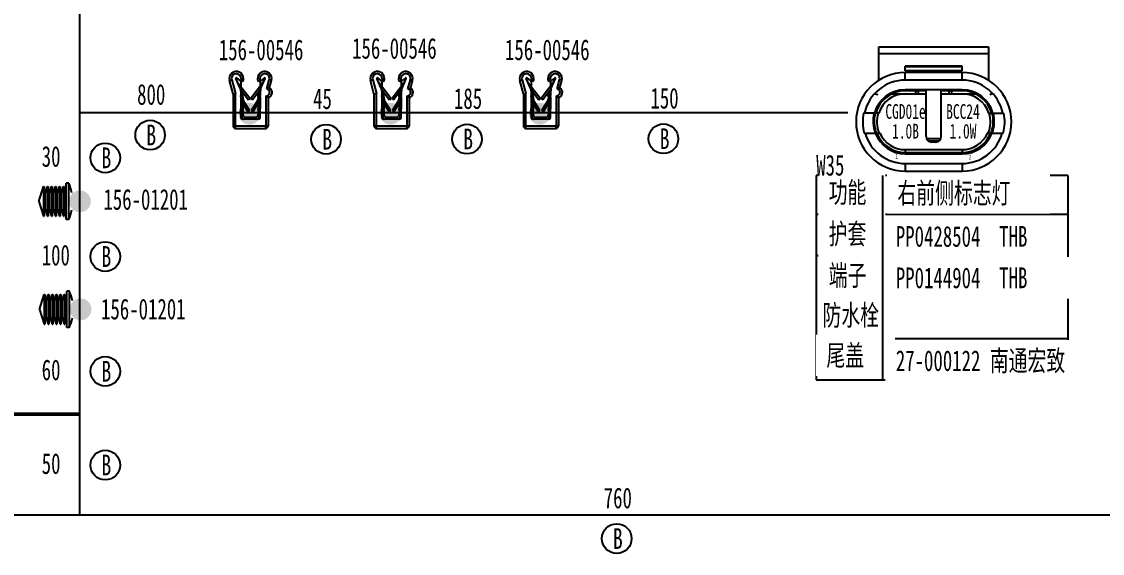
# Model space of a CAD drawing. Header units: millimetres. Extents: x 3853 to 7217, y 3585 to 4426.
# Drawn here: x 5578.2 to 5760.7, y 4098.5 to 4188.3 of the extents above; entities that cross this region are included whole.
import ezdxf

# ---------------------------------------------------------------- set-up
doc = ezdxf.new("R2010")
doc.units = ezdxf.units.MM
doc.layers.get('0').update_dxf_attribs({"lineweight": 25})
doc.layers.add('1轮廓实线层', color=7, linetype='Continuous', lineweight=50)
doc.layers.add('_0', color=7, linetype='Continuous', lineweight=25)
doc.styles.add('标准', font='', dxfattribs={"width": 0.667})
doc.styles.get('标准').set_extended_font_data('SimSun')

msp = doc.modelspace()

# ---------------------------------------------------------------- hatches: boundary and pattern name
h = msp.add_hatch(color=256)
h.dxf.hatch_style = 1
edge = h.paths.add_edge_path()
edge.add_arc((5616.64, 4172.73), 1.84, 360, 720)
h = msp.add_hatch(color=0)
h.dxf.hatch_style = 1
edge = h.paths.add_edge_path()
edge.add_arc((5640.47, 4172.73), 1.84, 360, 720)
h = msp.add_hatch(color=0)
h.dxf.hatch_style = 1
edge = h.paths.add_edge_path()
edge.add_arc((5665.7, 4172.73), 1.84, 360, 720)
at = {"layer": '_0', "linetype": 'ByBlock', "lineweight": -3}
h = msp.add_hatch(color=256, dxfattribs=at)
h.dxf.hatch_style = 1
edge = h.paths.add_edge_path()
edge.add_arc((5588.01, 4157.93), 1.84, 90, 450)
h = msp.add_hatch(color=256, dxfattribs=at)
h.dxf.hatch_style = 1
edge = h.paths.add_edge_path()
edge.add_arc((5588.12, 4139.69), 1.84, 90, 450)

# ---------------------------------------------------------------- linework, layer by layer
for p, q in [((5613.27, 4178.35), (5613.65, 4178.45)), ((5613.87, 4176.11), (5613.27, 4178.35)), ((5613.65, 4178.45), (5614.27, 4176.17)), ((5615.11, 4176.91), (5614.37, 4178.67)), ((5614.49, 4178.76), (5615.03, 4178.32)), ((5614.59, 4178.13), (5614.6, 4178.14)), ((5614.6, 4178.14), (5616.75, 4175.28)), ((5615.19, 4178.22), (5615.19, 4177.36)), ((5615.31, 4178.22), (5615.19, 4178.22)), ((5615.23, 4178.66), (5615.23, 4178.23)), ((5615.23, 4178.66), (5615.63, 4178.66)), ((5615.39, 4178.22), (5615.31, 4178.22)), ((5615.63, 4178.46), (5615.63, 4178.66)), ((5619.05, 4178.14), (5616.91, 4175.28)), ((5618.43, 4178.66), (5618.03, 4178.66)), ((5618.03, 4178.66), (5618.03, 4178.46)), ((5618.27, 4178.22), (5618.35, 4178.22)), ((5618.35, 4178.22), (5618.47, 4178.22)), ((5618.43, 4178.66), (5618.43, 4178.23)), ((5618.47, 4178.22), (5618.47, 4177.36)), ((5618.54, 4176.91), (5619.29, 4178.67)), ((5619.16, 4178.76), (5618.63, 4178.32)), ((5619.06, 4178.13), (5619.05, 4178.14)), ((5619.6, 4176.96), (5620, 4178.45)), ((5620.39, 4178.35), (5620, 4178.45)), ((5620.06, 4177.13), (5620.39, 4178.35)), ((5637.1, 4178.35), (5637.48, 4178.45)), ((5637.69, 4176.11), (5637.1, 4178.35)), ((5637.48, 4178.45), (5638.09, 4176.17)), ((5638.94, 4176.91), (5638.19, 4178.67)), ((5638.32, 4178.76), (5638.85, 4178.32)), ((5638.42, 4178.13), (5638.43, 4178.14)), ((5639.01, 4178.22), (5639.01, 4177.36)), ((5639.13, 4178.22), (5639.01, 4178.22)), ((5639.05, 4178.66), (5639.05, 4178.23)), ((5639.21, 4178.22), (5639.13, 4178.22)), ((5613.87, 4176.11), (5614.27, 4176.17)), ((5613.87, 4176.11), (5613.87, 4170.66)), ((5614.27, 4170.66), (5614.27, 4176.17)), ((5615.09, 4176.95), (5616.49, 4175.09)), ((5615.17, 4176.82), (5615.19, 4176.82)), ((5615.19, 4176.78), (5615.19, 4176.55)), ((5615.19, 4176.55), (5615.19, 4172.1)), ((5615.21, 4176.64), (5615.21, 4175.8)), ((5615.53, 4175.8), (5615.53, 4176.37)), ((5618.56, 4176.95), (5617.16, 4175.09)), ((5618.13, 4175.8), (5618.13, 4176.37)), ((5618.45, 4176.64), (5618.45, 4175.8)), ((5618.46, 4176.82), (5618.48, 4176.82)), ((5618.47, 4176.78), (5618.47, 4176.55)), ((5618.47, 4172.1), (5618.47, 4176.55)), ((5619.6, 4176.96), (5620.06, 4177.13)), ((5619.6, 4176.96), (5619.83, 4176.8)), ((5619.83, 4176.8), (5620.06, 4177.13)), ((5637.69, 4176.11), (5638.09, 4176.17)), ((5637.69, 4176.11), (5637.69, 4170.66)), ((5638.09, 4170.66), (5638.09, 4176.17)), ((5639, 4176.82), (5639.02, 4176.82)), ((5639.01, 4176.78), (5639.01, 4176.55)), ((5639.01, 4176.55), (5639.01, 4172.1)), ((5639.03, 4176.64), (5639.03, 4175.8)), ((5615.21, 4175.6), (5615.21, 4175.8)), ((5615.21, 4175.8), (5615.53, 4175.8)), ((5615.21, 4175.6), (5615.21, 4173.58)), ((5615.21, 4175.6), (5615.53, 4175.6)), ((5615.53, 4175.6), (5615.53, 4175.8)), ((5615.53, 4175.6), (5615.53, 4173.58)), ((5616.4, 4173.13), (5615.53, 4174.52)), ((5616.67, 4173.3), (5615.66, 4174.91)), ((5616.75, 4175.28), (5616.49, 4175.09)), ((5616.91, 4175.28), (5617.16, 4175.09)), ((5616.98, 4173.3), (5617.99, 4174.91)), ((5617.25, 4173.13), (5618.13, 4174.52)), ((5618.13, 4175.8), (5618.45, 4175.8)), ((5618.13, 4175.6), (5618.13, 4175.8)), ((5618.13, 4175.6), (5618.13, 4173.58)), ((5618.13, 4175.6), (5618.45, 4175.6)), ((5618.45, 4175.6), (5618.45, 4175.8)), ((5618.45, 4175.6), (5618.45, 4173.58)), ((5619.39, 4175.72), (5619.67, 4175.8)), ((5619.39, 4175.72), (5619.39, 4170.66)), ((5619.39, 4175.72), (5619.79, 4175.42)), ((5619.67, 4175.8), (5619.79, 4175.42)), ((5619.79, 4175.42), (5619.79, 4170.66)), ((5639.03, 4175.6), (5639.03, 4175.8)), ((5639.03, 4175.6), (5639.03, 4173.58)), ((5615.21, 4173.38), (5615.21, 4173.58)), ((5615.21, 4173.58), (5615.53, 4173.58)), ((5615.53, 4173.38), (5615.21, 4173.38)), ((5615.21, 4172.58), (5615.21, 4173.38)), ((5615.53, 4173.38), (5615.53, 4173.58)), ((5615.53, 4173.38), (5615.53, 4172.58)), ((5616.67, 4173.3), (5616.4, 4173.13)), ((5616.98, 4173.3), (5617.25, 4173.13)), ((5618.13, 4173.38), (5618.13, 4173.58)), ((5618.13, 4173.58), (5618.45, 4173.58)), ((5618.45, 4173.38), (5618.13, 4173.38)), ((5618.13, 4173.38), (5618.13, 4172.58)), ((5618.45, 4173.38), (5618.45, 4173.58)), ((5618.45, 4172.58), (5618.45, 4173.38)), ((5639.03, 4173.38), (5639.03, 4173.58)), ((5639.03, 4172.58), (5639.03, 4173.38)), ((5614.27, 4170.66), (5613.87, 4170.66)), ((5614.27, 4170.26), (5614.27, 4170.66)), ((5614.27, 4170.66), (5619.39, 4170.66)), ((5618.19, 4171.82), (5615.47, 4171.82)), ((5617.65, 4172.1), (5616.01, 4172.1)), ((5619.39, 4170.26), (5619.39, 4170.66)), ((5619.39, 4170.66), (5619.79, 4170.66)), ((5638.09, 4170.66), (5637.69, 4170.66)), ((5638.09, 4170.26), (5638.09, 4170.66)), ((5614.27, 4170.26), (5619.39, 4170.26))]:
    msp.add_line(p, q)
at = {"color": 0}
for p, q in [((5638.43, 4178.14), (5640.57, 4175.28)), ((5639.05, 4178.66), (5639.45, 4178.66)), ((5639.45, 4178.46), (5639.45, 4178.66)), ((5642.88, 4178.14), (5640.74, 4175.28)), ((5642.25, 4178.66), (5641.85, 4178.66)), ((5641.85, 4178.66), (5641.85, 4178.46)), ((5642.09, 4178.22), (5642.18, 4178.22)), ((5642.18, 4178.22), (5642.29, 4178.22)), ((5642.25, 4178.66), (5642.25, 4178.23)), ((5642.29, 4178.22), (5642.29, 4177.36)), ((5642.37, 4176.91), (5643.12, 4178.67)), ((5642.99, 4178.76), (5642.46, 4178.32)), ((5642.89, 4178.13), (5642.88, 4178.14)), ((5643.43, 4176.96), (5643.83, 4178.45)), ((5644.21, 4178.35), (5643.83, 4178.45)), ((5643.89, 4177.13), (5644.21, 4178.35)), ((5662.32, 4178.35), (5662.71, 4178.45)), ((5662.92, 4176.11), (5662.32, 4178.35)), ((5662.71, 4178.45), (5663.32, 4176.17)), ((5664.17, 4176.91), (5663.42, 4178.67)), ((5663.54, 4178.76), (5664.08, 4178.32)), ((5663.64, 4178.13), (5663.65, 4178.14)), ((5663.65, 4178.14), (5665.8, 4175.28)), ((5664.24, 4178.22), (5664.24, 4177.36)), ((5664.36, 4178.22), (5664.24, 4178.22)), ((5664.28, 4178.66), (5664.28, 4178.23)), ((5664.28, 4178.66), (5664.68, 4178.66)), ((5664.44, 4178.22), (5664.36, 4178.22)), ((5664.68, 4178.46), (5664.68, 4178.66)), ((5668.1, 4178.14), (5665.96, 4175.28)), ((5667.48, 4178.66), (5667.08, 4178.66)), ((5667.08, 4178.66), (5667.08, 4178.46)), ((5667.32, 4178.22), (5667.4, 4178.22)), ((5667.4, 4178.22), (5667.52, 4178.22)), ((5667.48, 4178.66), (5667.48, 4178.23)), ((5667.52, 4178.22), (5667.52, 4177.36)), ((5667.59, 4176.91), (5668.34, 4178.67)), ((5668.22, 4178.76), (5667.68, 4178.32)), ((5668.11, 4178.13), (5668.1, 4178.14)), ((5668.65, 4176.96), (5669.05, 4178.45)), ((5669.44, 4178.35), (5669.05, 4178.45)), ((5669.11, 4177.13), (5669.44, 4178.35)), ((5638.92, 4176.95), (5640.32, 4175.09)), ((5639.35, 4175.8), (5639.35, 4176.37)), ((5642.39, 4176.95), (5640.99, 4175.09)), ((5641.95, 4175.8), (5641.95, 4176.37)), ((5642.27, 4176.64), (5642.27, 4175.8)), ((5642.29, 4176.82), (5642.31, 4176.82)), ((5642.29, 4176.78), (5642.29, 4176.55)), ((5642.29, 4172.1), (5642.29, 4176.55)), ((5643.43, 4176.96), (5643.89, 4177.13)), ((5643.43, 4176.96), (5643.66, 4176.8)), ((5643.66, 4176.8), (5643.89, 4177.13)), ((5662.92, 4176.11), (5663.32, 4176.17)), ((5662.92, 4176.11), (5662.92, 4170.66)), ((5663.32, 4170.66), (5663.32, 4176.17)), ((5664.15, 4176.95), (5665.54, 4175.09)), ((5664.22, 4176.82), (5664.24, 4176.82)), ((5664.24, 4176.78), (5664.24, 4176.55)), ((5664.24, 4176.55), (5664.24, 4172.1)), ((5664.26, 4176.64), (5664.26, 4175.8)), ((5664.58, 4175.8), (5664.58, 4176.37)), ((5667.61, 4176.95), (5666.21, 4175.09)), ((5667.18, 4175.8), (5667.18, 4176.37)), ((5667.5, 4176.64), (5667.5, 4175.8)), ((5667.51, 4176.82), (5667.53, 4176.82)), ((5667.52, 4176.78), (5667.52, 4176.55)), ((5667.52, 4172.1), (5667.52, 4176.55)), ((5668.65, 4176.96), (5669.11, 4177.13)), ((5668.65, 4176.96), (5668.88, 4176.8)), ((5668.88, 4176.8), (5669.11, 4177.13)), ((5639.03, 4175.8), (5639.35, 4175.8)), ((5639.03, 4175.6), (5639.35, 4175.6)), ((5639.35, 4175.6), (5639.35, 4175.8)), ((5639.35, 4175.6), (5639.35, 4173.58)), ((5640.23, 4173.13), (5639.35, 4174.52)), ((5640.5, 4173.3), (5639.49, 4174.91)), ((5640.57, 4175.28), (5640.32, 4175.09)), ((5640.74, 4175.28), (5640.99, 4175.09)), ((5640.81, 4173.3), (5641.82, 4174.91)), ((5641.08, 4173.13), (5641.95, 4174.52)), ((5641.95, 4175.8), (5642.27, 4175.8)), ((5641.95, 4175.6), (5641.95, 4175.8)), ((5641.95, 4175.6), (5641.95, 4173.58)), ((5641.95, 4175.6), (5642.27, 4175.6)), ((5642.27, 4175.6), (5642.27, 4175.8)), ((5642.27, 4175.6), (5642.27, 4173.58)), ((5643.21, 4175.72), (5643.5, 4175.8)), ((5643.21, 4175.72), (5643.21, 4170.66)), ((5643.21, 4175.72), (5643.61, 4175.42)), ((5643.5, 4175.8), (5643.61, 4175.42)), ((5643.61, 4175.42), (5643.61, 4170.66)), ((5664.26, 4175.6), (5664.26, 4175.8)), ((5664.26, 4175.8), (5664.58, 4175.8)), ((5664.26, 4175.6), (5664.26, 4173.58)), ((5664.26, 4175.6), (5664.58, 4175.6)), ((5664.58, 4175.6), (5664.58, 4175.8)), ((5664.58, 4175.6), (5664.58, 4173.58)), ((5665.45, 4173.13), (5664.58, 4174.52)), ((5665.72, 4173.3), (5664.71, 4174.91)), ((5665.8, 4175.28), (5665.54, 4175.09)), ((5665.96, 4175.28), (5666.21, 4175.09)), ((5666.03, 4173.3), (5667.04, 4174.91)), ((5666.31, 4173.13), (5667.18, 4174.52)), ((5667.18, 4175.8), (5667.5, 4175.8)), ((5667.18, 4175.6), (5667.18, 4175.8)), ((5667.18, 4175.6), (5667.18, 4173.58)), ((5667.18, 4175.6), (5667.5, 4175.6)), ((5667.5, 4175.6), (5667.5, 4175.8)), ((5667.5, 4175.6), (5667.5, 4173.58)), ((5668.44, 4175.72), (5668.72, 4175.8)), ((5668.44, 4175.72), (5668.44, 4170.66)), ((5668.44, 4175.72), (5668.84, 4175.42)), ((5668.72, 4175.8), (5668.84, 4175.42)), ((5668.84, 4175.42), (5668.84, 4170.66)), ((5639.03, 4173.58), (5639.35, 4173.58)), ((5639.35, 4173.38), (5639.03, 4173.38)), ((5639.35, 4173.38), (5639.35, 4173.58)), ((5639.35, 4173.38), (5639.35, 4172.58)), ((5640.5, 4173.3), (5640.23, 4173.13)), ((5640.81, 4173.3), (5641.08, 4173.13)), ((5641.95, 4173.38), (5641.95, 4173.58)), ((5641.95, 4173.58), (5642.27, 4173.58)), ((5642.27, 4173.38), (5641.95, 4173.38)), ((5641.95, 4173.38), (5641.95, 4172.58)), ((5642.27, 4173.38), (5642.27, 4173.58)), ((5642.27, 4172.58), (5642.27, 4173.38)), ((5664.26, 4173.38), (5664.26, 4173.58)), ((5664.26, 4173.58), (5664.58, 4173.58)), ((5664.58, 4173.38), (5664.26, 4173.38)), ((5664.26, 4172.58), (5664.26, 4173.38)), ((5664.58, 4173.38), (5664.58, 4173.58)), ((5664.58, 4173.38), (5664.58, 4172.58)), ((5665.72, 4173.3), (5665.45, 4173.13)), ((5666.03, 4173.3), (5666.31, 4173.13)), ((5667.18, 4173.38), (5667.18, 4173.58)), ((5667.18, 4173.58), (5667.5, 4173.58)), ((5667.5, 4173.38), (5667.18, 4173.38)), ((5667.18, 4173.38), (5667.18, 4172.58)), ((5667.5, 4173.38), (5667.5, 4173.58)), ((5667.5, 4172.58), (5667.5, 4173.38)), ((5638.09, 4170.66), (5643.21, 4170.66)), ((5642.01, 4171.82), (5639.29, 4171.82)), ((5641.47, 4172.1), (5639.83, 4172.1)), ((5643.21, 4170.26), (5643.21, 4170.66)), ((5643.21, 4170.66), (5643.61, 4170.66)), ((5663.32, 4170.66), (5662.92, 4170.66)), ((5663.32, 4170.26), (5663.32, 4170.66)), ((5663.32, 4170.66), (5668.44, 4170.66)), ((5667.24, 4171.82), (5664.52, 4171.82)), ((5666.7, 4172.1), (5665.06, 4172.1)), ((5668.44, 4170.26), (5668.44, 4170.66)), ((5668.44, 4170.66), (5668.84, 4170.66)), ((5638.09, 4170.26), (5643.21, 4170.26)), ((5663.32, 4170.26), (5668.44, 4170.26))]:
    msp.add_line(p, q, dxfattribs=at)
for centre, radius, start, end in [((5614.43, 4178.66), 1.2, 0, 195), ((5619.23, 4178.66), 1.2, 345, 180), ((5614.43, 4178.66), 0.8, 0, 195), ((5614.44, 4178.7), 0.08, 50.558, 203), ((5615.31, 4178.66), 0.44, 230.558, 270), ((5615.39, 4178.46), 0.24, 270, 0), ((5618.27, 4178.46), 0.24, 180, 270), ((5618.35, 4178.66), 0.44, 270, 309.442), ((5619.23, 4178.66), 0.8, 345, 180), ((5619.21, 4178.7), 0.08, 337, 129.442), ((5638.25, 4178.66), 0.8, 0, 195), ((5638.27, 4178.7), 0.08, 50.558, 203), ((5639.13, 4178.66), 0.44, 230.558, 270), ((5614.73, 4176.64), 0.48, 0, 36.8699), ((5614.27, 4176.55), 0.92, 0, 23), ((5618.93, 4176.64), 0.48, 143.1304, 180), ((5619.39, 4176.55), 0.92, 157, 180), ((5619.51, 4176.34), 0.56, 286.9578, 54.9529), ((5619.51, 4176.34), 0.96, 286.9577, 54.9529), ((5638.55, 4176.64), 0.48, 0, 36.8699), ((5638.09, 4176.55), 0.92, 0, 23), ((5616.41, 4175.38), 0.88, 180, 211.9779), ((5617.25, 4175.38), 0.88, 328.0221, 360), ((5616.01, 4172.58), 0.8, 180, 251.8051), ((5616.01, 4172.58), 0.48, 180, 270), ((5617.65, 4172.58), 0.48, 270, 0), ((5617.65, 4172.58), 0.8, 288.1949, 0), ((5614.27, 4170.66), 0.4, 180, 270), ((5615.47, 4172.1), 0.28, 180, 270), ((5618.19, 4172.1), 0.28, 270, 0), ((5619.39, 4170.66), 0.4, 270, 0), ((5638.09, 4170.66), 0.4, 180, 270)]:
    msp.add_arc(centre, radius, start, end)
for centre, radius, start, end in [((5638.25, 4178.66), 1.2, 0, 195), ((5643.05, 4178.66), 1.2, 345, 180), ((5663.48, 4178.66), 1.2, 0, 195), ((5668.28, 4178.66), 1.2, 345, 180), ((5639.21, 4178.46), 0.24, 270, 0), ((5642.09, 4178.46), 0.24, 180, 270), ((5642.18, 4178.66), 0.44, 270, 309.442), ((5643.05, 4178.66), 0.8, 345, 180), ((5643.04, 4178.7), 0.08, 337, 129.442), ((5663.48, 4178.66), 0.8, 0, 195), ((5663.49, 4178.7), 0.08, 50.558, 203), ((5664.36, 4178.66), 0.44, 230.558, 270), ((5664.44, 4178.46), 0.24, 270, 0), ((5667.32, 4178.46), 0.24, 180, 270), ((5667.4, 4178.66), 0.44, 270, 309.442), ((5668.28, 4178.66), 0.8, 345, 180), ((5668.27, 4178.7), 0.08, 337, 129.442), ((5642.75, 4176.64), 0.48, 143.1304, 180), ((5643.21, 4176.55), 0.92, 157, 180), ((5643.33, 4176.34), 0.56, 286.9578, 54.9529), ((5643.33, 4176.34), 0.96, 286.9577, 54.9529), ((5663.78, 4176.64), 0.48, 0, 36.8699), ((5663.32, 4176.55), 0.92, 0, 23), ((5667.98, 4176.64), 0.48, 143.1304, 180), ((5668.44, 4176.55), 0.92, 157, 180), ((5668.56, 4176.34), 0.56, 286.9578, 54.9529), ((5668.56, 4176.34), 0.96, 286.9577, 54.9529), ((5640.23, 4175.38), 0.88, 180, 211.9779), ((5641.07, 4175.38), 0.88, 328.0221, 360), ((5665.46, 4175.38), 0.88, 180, 211.9779), ((5666.3, 4175.38), 0.88, 328.0221, 360), ((5639.83, 4172.58), 0.8, 180, 251.8051), ((5639.83, 4172.58), 0.48, 180, 270), ((5641.47, 4172.58), 0.48, 270, 0), ((5641.47, 4172.58), 0.8, 288.1949, 0), ((5665.06, 4172.58), 0.8, 180, 251.8051), ((5665.06, 4172.58), 0.48, 180, 270), ((5666.7, 4172.58), 0.48, 270, 0), ((5666.7, 4172.58), 0.8, 288.1949, 0), ((5639.29, 4172.1), 0.28, 180, 270), ((5642.01, 4172.1), 0.28, 270, 0), ((5643.21, 4170.66), 0.4, 270, 0), ((5663.32, 4170.66), 0.4, 180, 270), ((5664.52, 4172.1), 0.28, 180, 270), ((5667.24, 4172.1), 0.28, 270, 0), ((5668.44, 4170.66), 0.4, 270, 0)]:
    msp.add_arc(centre, radius, start, end, dxfattribs=at)
at = {"layer": '1轮廓实线层', "color": 3}
msp.add_line((5587.98, 4122.01), (5542.39, 4122.01), dxfattribs=at)
at = {"layer": '_0', "color": 0, "linetype": 'ByBlock', "lineweight": -3}
for p, q in [((5587.98, 4105.01), (5587.98, 4331.95)), ((5722.97, 4178.25), (5722.97, 4184.04)), ((5722.97, 4184.04), (5741.53, 4184.04)), ((5741.53, 4184.04), (5741.53, 4178.24)), ((5722.97, 4182.88), (5741.53, 4182.88)), ((5727.45, 4180), (5727.45, 4180.77)), ((5737.05, 4180.77), (5727.45, 4180.77)), ((5737.05, 4180.64), (5727.45, 4180.64)), ((5737.05, 4180), (5727.45, 4180)), ((5727.45, 4178.4), (5727.45, 4179.68)), ((5737.05, 4179.68), (5727.45, 4179.68)), ((5737.05, 4180), (5737.05, 4180.77)), ((5737.05, 4178.4), (5737.05, 4179.68)), ((5737.05, 4178.4), (5727.45, 4178.4)), ((5725.26, 4176.1), (5730.97, 4176.1)), ((5725.69, 4176.32), (5725.69, 4176.1)), ((5727.45, 4176.77), (5727.45, 4176.62)), ((5737.05, 4176.77), (5727.45, 4176.77)), ((5729.21, 4176.62), (5727.45, 4176.62)), ((5729.21, 4176.1), (5729.21, 4176.62)), ((5729.69, 4176.56), (5729.21, 4176.56)), ((5729.69, 4176.1), (5729.69, 4176.58)), ((5730.97, 4176.58), (5729.69, 4176.58)), ((5730.65, 4176.58), (5730.65, 4176.77)), ((5730.97, 4168.9), (5730.97, 4176.77)), ((5733.53, 4168.9), (5733.53, 4176.77)), ((5734.81, 4176.58), (5733.53, 4176.58)), ((5733.53, 4176.1), (5739.23, 4176.1)), ((5733.85, 4176.58), (5733.85, 4176.77)), ((5734.81, 4176.58), (5734.81, 4176.1)), ((5735.29, 4176.56), (5734.81, 4176.56)), ((5737.05, 4176.62), (5735.29, 4176.62)), ((5735.29, 4176.1), (5735.29, 4176.62)), ((5737.05, 4176.77), (5737.05, 4176.62)), ((5738.81, 4176.1), (5738.81, 4176.32)), ((5717.76, 4172.86), (5587.98, 4172.86)), ((5722.95, 4172.82), (5720.39, 4172.82)), ((5722.62, 4173.3), (5722.39, 4173.3)), ((5741.54, 4172.82), (5744.1, 4172.82)), ((5742.1, 4173.3), (5741.88, 4173.3)), ((5720.51, 4169.46), (5723.13, 4169.46)), ((5722.65, 4169.38), (5722.41, 4169.38)), ((5722.78, 4169.06), (5722.79, 4169.06)), ((5741.36, 4169.46), (5743.98, 4169.46)), ((5741.71, 4169.06), (5741.7, 4169.06)), ((5741.84, 4169.38), (5742.08, 4169.38)), ((5733.43, 4168.48), (5731.06, 4168.48)), ((5731.31, 4168.16), (5733.18, 4168.16)), ((5732.57, 4167.94), (5731.93, 4167.94)), ((5727.45, 4166.66), (5737.05, 4166.66)), ((5727.45, 4166.66), (5727.45, 4166.18)), ((5727.45, 4166.18), (5737.05, 4166.18)), ((5727.45, 4166.16), (5737.05, 4166.16)), ((5727.45, 4165.95), (5727.45, 4166.16)), ((5727.45, 4165.95), (5737.05, 4165.95)), ((5737.05, 4166.66), (5737.05, 4166.18)), ((5737.05, 4165.95), (5737.05, 4166.16)), ((5727.45, 4164.32), (5737.05, 4164.32)), ((5727.45, 4164.32), (5727.45, 4163.04)), ((5737.05, 4164.32), (5737.05, 4163.04)), ((5754.92, 4162.28), (5712.4, 4162.28)), ((5727.45, 4163.04), (5737.05, 4163.04)), ((5712.4, 4148.78), (5754.93, 4148.78)), ((5712.4, 4141.78), (5754.92, 4141.78)), ((5712.4, 4141.78), (5754.92, 4141.78)), ((5712.4, 4134.78), (5754.92, 4134.79)), ((4904.13, 4105.01), (7107.1, 4105.01))]:
    msp.add_line(p, q, dxfattribs=at)
at = {"layer": '_0', "linetype": 'ByBlock', "lineweight": -3}
for p, q in [((5581.08, 4157.93), (5581.84, 4160.46)), ((5581.84, 4160.46), (5581.84, 4159.14)), ((5581.84, 4160.46), (5581.96, 4160.46)), ((5581.96, 4160.46), (5581.96, 4155.4)), ((5582.14, 4159.17), (5582.52, 4160.46)), ((5582.52, 4160.46), (5582.52, 4159.14)), ((5582.52, 4160.46), (5582.64, 4160.46)), ((5582.64, 4160.46), (5582.64, 4155.4)), ((5582.82, 4159.17), (5583.2, 4160.46)), ((5583.2, 4160.46), (5583.2, 4159.14)), ((5583.2, 4160.46), (5583.32, 4160.46)), ((5583.32, 4160.46), (5583.32, 4155.4)), ((5583.5, 4159.17), (5583.88, 4160.46)), ((5583.88, 4160.46), (5583.88, 4159.14)), ((5583.88, 4160.46), (5584, 4160.46)), ((5584, 4160.46), (5584, 4155.4)), ((5584.18, 4159.17), (5584.56, 4160.46)), ((5584.56, 4160.46), (5584.56, 4159.14)), ((5584.56, 4160.46), (5584.68, 4160.46)), ((5584.68, 4160.46), (5584.68, 4155.4)), ((5584.86, 4159.17), (5585.24, 4160.46)), ((5585.24, 4160.46), (5585.24, 4159.14)), ((5585.24, 4160.46), (5585.34, 4160.46)), ((5585.34, 4160.46), (5585.34, 4155.4)), ((5585.46, 4159.17), (5585.71, 4160.02)), ((5586.11, 4161), (5585.71, 4161)), ((5585.71, 4154.86), (5585.71, 4161)), ((5586.11, 4154.86), (5586.11, 4161)), ((5581.08, 4157.93), (5581.84, 4155.4)), ((5581.84, 4159.14), (5581.84, 4155.4)), ((5581.96, 4159.17), (5582.14, 4159.17)), ((5582.14, 4159.17), (5582.14, 4156.69)), ((5582.52, 4159.14), (5582.52, 4155.4)), ((5582.64, 4159.17), (5582.82, 4159.17)), ((5582.82, 4159.17), (5582.82, 4156.69)), ((5583.2, 4159.14), (5583.2, 4155.4)), ((5583.32, 4159.17), (5583.5, 4159.17)), ((5583.5, 4159.17), (5583.5, 4156.69)), ((5583.88, 4159.14), (5583.88, 4155.4)), ((5584, 4159.17), (5584.18, 4159.17)), ((5584.18, 4159.17), (5584.18, 4156.69)), ((5584.56, 4159.14), (5584.56, 4155.4)), ((5584.68, 4159.17), (5584.86, 4159.17)), ((5584.86, 4159.17), (5584.86, 4156.69)), ((5585.24, 4159.14), (5585.24, 4155.4)), ((5585.34, 4159.17), (5585.46, 4159.17)), ((5585.46, 4159.17), (5585.46, 4156.69)), ((5581.96, 4156.69), (5582.14, 4156.69)), ((5582.14, 4156.69), (5582.52, 4155.4)), ((5582.64, 4156.69), (5582.82, 4156.69)), ((5582.82, 4156.69), (5583.2, 4155.4)), ((5583.32, 4156.69), (5583.5, 4156.69)), ((5583.5, 4156.69), (5583.88, 4155.4)), ((5584, 4156.69), (5584.18, 4156.69)), ((5584.18, 4156.69), (5584.56, 4155.4)), ((5584.68, 4156.69), (5584.86, 4156.69)), ((5584.86, 4156.69), (5585.24, 4155.4)), ((5585.34, 4156.69), (5585.46, 4156.69)), ((5585.46, 4156.69), (5585.71, 4155.84)), ((5581.84, 4155.4), (5581.96, 4155.4)), ((5582.52, 4155.4), (5582.64, 4155.4)), ((5583.2, 4155.4), (5583.32, 4155.4)), ((5583.88, 4155.4), (5584, 4155.4)), ((5584.56, 4155.4), (5584.68, 4155.4)), ((5585.24, 4155.4), (5585.34, 4155.4)), ((5586.11, 4154.86), (5585.71, 4154.86)), ((5581.19, 4139.69), (5581.95, 4142.22)), ((5581.95, 4142.22), (5581.95, 4140.9)), ((5581.95, 4142.22), (5582.07, 4142.22)), ((5582.07, 4142.22), (5582.07, 4137.16)), ((5582.24, 4140.93), (5582.63, 4142.22)), ((5582.63, 4142.22), (5582.63, 4140.9)), ((5582.63, 4142.22), (5582.75, 4142.22)), ((5582.75, 4142.22), (5582.75, 4137.16)), ((5582.92, 4140.93), (5583.31, 4142.22)), ((5583.31, 4142.22), (5583.31, 4140.9)), ((5583.31, 4142.22), (5583.43, 4142.22)), ((5583.43, 4142.22), (5583.43, 4137.16)), ((5583.6, 4140.93), (5583.99, 4142.22)), ((5583.99, 4142.22), (5583.99, 4140.9)), ((5583.99, 4142.22), (5584.11, 4142.22)), ((5584.11, 4142.22), (5584.11, 4137.16)), ((5584.28, 4140.93), (5584.67, 4142.22)), ((5584.67, 4142.22), (5584.67, 4140.9)), ((5584.67, 4142.22), (5584.79, 4142.22)), ((5584.79, 4142.22), (5584.79, 4137.16)), ((5584.96, 4140.93), (5585.35, 4142.22)), ((5585.35, 4142.22), (5585.35, 4140.9)), ((5585.35, 4142.22), (5585.45, 4142.22)), ((5585.45, 4142.22), (5585.45, 4137.16)), ((5585.56, 4140.93), (5585.82, 4141.78)), ((5586.22, 4142.76), (5585.82, 4142.76)), ((5585.82, 4136.62), (5585.82, 4142.76)), ((5586.22, 4136.62), (5586.22, 4142.76)), ((5581.19, 4139.69), (5581.95, 4137.16)), ((5581.95, 4140.9), (5581.95, 4137.16)), ((5582.07, 4140.93), (5582.24, 4140.93)), ((5582.24, 4140.93), (5582.24, 4138.45)), ((5582.63, 4140.9), (5582.63, 4137.16)), ((5582.75, 4140.93), (5582.92, 4140.93)), ((5582.92, 4140.93), (5582.92, 4138.45)), ((5583.31, 4140.9), (5583.31, 4137.16)), ((5583.43, 4140.93), (5583.6, 4140.93)), ((5583.6, 4140.93), (5583.6, 4138.45)), ((5583.99, 4140.9), (5583.99, 4137.16)), ((5584.11, 4140.93), (5584.28, 4140.93)), ((5584.28, 4140.93), (5584.28, 4138.45)), ((5584.67, 4140.9), (5584.67, 4137.16)), ((5584.79, 4140.93), (5584.96, 4140.93)), ((5584.96, 4140.93), (5584.96, 4138.45)), ((5585.35, 4140.9), (5585.35, 4137.16)), ((5585.45, 4140.93), (5585.56, 4140.93)), ((5585.56, 4140.93), (5585.56, 4138.45)), ((5582.07, 4138.45), (5582.24, 4138.45)), ((5582.24, 4138.45), (5582.63, 4137.16)), ((5582.75, 4138.45), (5582.92, 4138.45)), ((5582.92, 4138.45), (5583.31, 4137.16)), ((5583.43, 4138.45), (5583.6, 4138.45)), ((5583.6, 4138.45), (5583.99, 4137.16)), ((5584.11, 4138.45), (5584.28, 4138.45)), ((5584.28, 4138.45), (5584.67, 4137.16)), ((5584.79, 4138.45), (5584.96, 4138.45)), ((5584.96, 4138.45), (5585.35, 4137.16)), ((5585.45, 4138.45), (5585.56, 4138.45)), ((5585.56, 4138.45), (5585.82, 4137.6)), ((5581.95, 4137.16), (5582.07, 4137.16)), ((5582.63, 4137.16), (5582.75, 4137.16)), ((5583.31, 4137.16), (5583.43, 4137.16)), ((5583.99, 4137.16), (5584.11, 4137.16)), ((5584.67, 4137.16), (5584.79, 4137.16)), ((5585.35, 4137.16), (5585.45, 4137.16)), ((5586.22, 4136.62), (5585.82, 4136.62))]:
    msp.add_line(p, q, dxfattribs=at)
at = {"layer": '_0', "color": 0}
msp.add_line((5712.4, 4155.78), (5754.92, 4155.77), dxfattribs=at)
at = {"layer": '_0', "linetype": 'ByBlock', "lineweight": -3}
for centre in [(5599.87, 4169.13), (5629.6, 4168.41), (5592.29, 4165.27), (5592.29, 4148.6)]:
    msp.add_circle(centre, 2.5, dxfattribs=at)
at = {"layer": '_0', "color": 0, "linetype": 'ByBlock', "lineweight": -3}
for centre in [(5653.4, 4168.45), (5686.59, 4168.5), (5678.7, 4100.97)]:
    msp.add_circle(centre, 2.5, dxfattribs=at)
at = {"layer": '_0', "color": 3, "linetype": 'ByBlock', "lineweight": -3}
for centre in [(5592.29, 4129.22), (5592.29, 4113.39)]:
    msp.add_circle(centre, 2.5, dxfattribs=at)
at = {"layer": '_0', "color": 0, "linetype": 'ByBlock', "lineweight": -3}
for centre, radius, start, end in [((5727.45, 4171.36), 8.32, 90, 270), ((5737.05, 4171.36), 8.32, 270, 90), ((5727.45, 4171.36), 7.04, 90, 168.064), ((5737.05, 4171.36), 7.04, 11.936, 90), ((5727.45, 4171.36), 5.41, 90, 164.389), ((5727.45, 4171.38), 5.2, 114.8116, 163.9234), ((5727.45, 4171.38), 4.72, 90, 162.2367), ((5727.45, 4171.36), 5.2, 109.7832, 114.3881), ((5727.45, 4171.36), 5.26, 90, 109.5462), ((5737.05, 4171.36), 5.41, 15.611, 90), ((5737.05, 4171.36), 5.26, 70.4538, 90), ((5737.05, 4171.38), 4.72, 17.7633, 90), ((5737.05, 4171.36), 5.2, 65.6119, 70.2168), ((5737.05, 4171.38), 5.2, 16.0766, 65.1884), ((5727.45, 4171.38), 7.2, 168.463, 195.466), ((5727.45, 4171.38), 5.44, 164.6505, 200.6673), ((5727.45, 4171.38), 5.27, 164.1531, 201.3516), ((5727.45, 4171.38), 4.8, 162.5485, 203.5697), ((5737.05, 4171.38), 4.8, 336.4303, 17.4515), ((5737.05, 4171.38), 5.27, 338.6484, 15.8469), ((5737.05, 4171.38), 5.44, 339.3327, 15.3495), ((5737.05, 4171.38), 7.2, 344.534, 11.537), ((5727.45, 4171.36), 7.04, 195.6913, 270), ((5727.45, 4171.36), 5.41, 200.604, 270), ((5727.45, 4171.38), 5.2, 201.6682, 270), ((5727.45, 4171.36), 5.2, 206.3004, 270), ((5727.45, 4171.38), 4.72, 204.0027, 270), ((5731.93, 4168.9), 0.96, 180, 270), ((5732.57, 4168.9), 0.96, 270, 0), ((5737.05, 4171.36), 7.04, 270, 344.3087), ((5737.05, 4171.36), 5.41, 270, 339.396), ((5737.05, 4171.38), 5.2, 270, 338.3318), ((5737.05, 4171.38), 4.72, 270, 335.9973), ((5737.05, 4171.36), 5.2, 270, 333.6996)]:
    msp.add_arc(centre, radius, start, end, dxfattribs=at)
at = {"layer": '_0', "linetype": 'ByBlock', "lineweight": -3}
for centre, start, end in [((5579.57, 4157.93), 11.537, 25.1507), ((5579.57, 4157.93), 334.8493, 348.463), ((5579.67, 4139.69), 11.537, 25.1507), ((5579.67, 4139.69), 334.8493, 348.463)]:
    msp.add_arc(centre, 7.23, start, end, dxfattribs=at)
at = {"layer": '_0', "color": 0, "linetype": 'ByBlock', "lineweight": -3}
for centre, start_param, end_param in [((5727.45, 4179.71), 0.988408, 1.03597), ((5737.05, 4179.71), 2.105623, 2.153184)]:
    msp.add_ellipse(centre, major_axis=(-9.15, 0), ratio=0.473014, start_param=start_param, end_param=end_param, dxfattribs=at)

# ---------------------------------------------------------------- texts
at = {"layer": '_0', "linetype": 'ByBlock', "lineweight": -3, "char_height": 3.5, "attachment_point": 1, "style": '标准'}
for s, insert, width in [('156-00546', (5611.47, 4185.27), 10.611), ('45', (5627.4, 4177.02), 4.1954), ('{\\W0.7;B}', (5599.22, 4170.89), 2.4249), ('{\\W0.7;B}', (5628.95, 4170.17), 2.4249), ('{\\W0.7;B}', (5591.64, 4167.03), 2.4249), ('156-01201', (5591.97, 4160.01), 10.611), ('{\\W0.7;B}', (5591.64, 4150.36), 2.4249), ('156-01201', (5591.57, 4141.49), 10.611)]:
    msp.add_mtext(s, dxfattribs=dict(at, insert=insert, width=width))
at = {"layer": '_0', "color": 0, "linetype": 'ByBlock', "lineweight": -3, "attachment_point": 1, "style": '标准'}
for s, insert, char_height, width in [('156-00546', (5633.99, 4185.52), 3.5, 10.611), ('156-00546', (5659.82, 4185.28), 3.5, 10.611), ('{\\W0.7;B}', (5652.76, 4170.21), 3.5, 2.4249), ('{\\W0.7;B}', (5685.95, 4170.26), 3.5, 2.4249), ('1', (5725.78, 4165.95), 0.8, 0.022), ('2', (5738.16, 4165.82), 0.8, 0.022), ('{\\W0.7;B}', (5678.05, 4102.73), 3.5, 2.4249)]:
    msp.add_mtext(s, dxfattribs=dict(at, insert=insert, char_height=char_height, width=width))
at = {"layer": '_0', "linetype": 'ByBlock', "lineweight": -3, "char_height": 3.5, "attachment_point": 1, "style": '标准'}
for s, insert in [('800', (5597.67, 4177.74)), ('30', (5581.55, 4167.27)), ('100', (5581.55, 4150.6))]:
    msp.add_mtext(s, dxfattribs=dict(at, insert=insert))
at = {"layer": '_0', "color": 0, "linetype": 'ByBlock', "lineweight": -3, "char_height": 3.5, "attachment_point": 1, "style": '标准'}
for s, insert in [('185', (5651.2, 4177.05)), ('150', (5684.39, 4177.1)), ('760', (5676.5, 4109.58))]:
    msp.add_mtext(s, dxfattribs=dict(at, insert=insert))
at = {"layer": '_0', "color": 0, "char_height": 2.5, "width": 6.0174, "attachment_point": 1, "style": '标准'}
for s, insert in [('\\pxsm0.8,qc,t0.3872;{\\fFangSong_GB2312|b0|i0|c134|p2;CGD01e\\P1.0B}', (5724.48, 4174.36)), ('\\pxsm0.8,qc,t0.3872;{\\fFangSong_GB2312|b0|i0|c134|p2;BCC24\\P1.0W}', (5734.19, 4174.36))]:
    msp.add_mtext(s, dxfattribs=dict(at, insert=insert))
at = {"layer": '_0', "color": 3, "linetype": 'ByBlock', "lineweight": -3, "char_height": 3.5, "attachment_point": 1, "style": '标准'}
for s, insert in [('60', (5581.55, 4131.22)), ('50', (5581.55, 4115.39))]:
    msp.add_mtext(s, dxfattribs=dict(at, insert=insert))
at = {"layer": '_0', "color": 3, "linetype": 'ByBlock', "lineweight": -3, "char_height": 3.5, "width": 2.4249, "attachment_point": 1, "style": '标准'}
for insert in [(5591.64, 4130.98), (5591.64, 4115.15)]:
    msp.add_mtext('{\\W0.7;B}', dxfattribs=dict(at, insert=insert))

# ---------------------------------------------------------------- next in the draw order: texts
at = {"layer": '_0', "color": 0, "insert": (5726.12, 4161.08), "char_height": 3.5, "width": 24.0033, "attachment_point": 1, "style": '标准', "bg_fill": 2}
msp.add_mtext('{\\fFangSong_GB2312|b0|i0|c134|p2;右前侧标志灯}', dxfattribs=at)

# ---------------------------------------------------------------- next in the draw order: texts
at = {"layer": '_0', "color": 0, "insert": (5725.85, 4153.76), "char_height": 3.5, "width": 29.0707, "attachment_point": 1, "style": '标准', "bg_fill": 2}
msp.add_mtext('{\\fFangSong_GB2312|b0|i0|c134|p2;PP0428504  THB}', dxfattribs=at)

# ---------------------------------------------------------------- next in the draw order: linework, layer by layer
at = {"layer": '_0', "lineweight": -3}
msp.add_line((5754.92, 4162.28), (5754.92, 4127.8), dxfattribs=at)

# ---------------------------------------------------------------- next in the draw order: texts
at = {"layer": '_0', "color": 0, "insert": (5714.51, 4161.19), "char_height": 3.5, "width": 7.8037, "attachment_point": 1, "style": '标准', "bg_fill": 2}
msp.add_mtext('{\\fFangSong_GB2312|b0|i0|c134|p2;功能}', dxfattribs=at)

# ---------------------------------------------------------------- next in the draw order: texts
at = {"layer": '_0', "color": 0, "linetype": 'ByBlock', "lineweight": -3, "insert": (5712.4, 4165.78), "char_height": 3.5, "width": 15.1586, "attachment_point": 1, "style": '标准'}
msp.add_mtext('W35', dxfattribs=at)
at = {"layer": '_0', "color": 0, "insert": (5714.51, 4154.19), "char_height": 3.5, "width": 7.8037, "attachment_point": 1, "style": '标准', "bg_fill": 2}
msp.add_mtext('{\\fFangSong_GB2312|b0|i0|c134|p2;护套}', dxfattribs=at)

# ---------------------------------------------------------------- next in the draw order: linework, layer by layer
at = {"layer": '_0', "color": 0, "lineweight": -3}
msp.add_line((5712.4, 4162.28), (5712.4, 4155.78), dxfattribs=at)

# ---------------------------------------------------------------- next in the draw order: texts
at = {"layer": '_0', "color": 0, "insert": (5714.51, 4147.19), "char_height": 3.5, "width": 7.8037, "attachment_point": 1, "style": '标准', "bg_fill": 2}
msp.add_mtext('{\\fFangSong_GB2312|b0|i0|c134|p2;端子}', dxfattribs=at)

# ---------------------------------------------------------------- next in the draw order: linework, layer by layer
at = {"layer": '_0', "color": 0, "lineweight": -3}
msp.add_line((5712.4, 4155.78), (5712.4, 4148.78), dxfattribs=at)

# ---------------------------------------------------------------- next in the draw order: texts
at = {"layer": '_0', "color": 0, "insert": (5713.46, 4140.46), "char_height": 3.5, "width": 9.8578, "attachment_point": 1, "style": '标准', "bg_fill": 2}
msp.add_mtext('{\\fFangSong_GB2312|b0|i0|c134|p2;防水栓}', dxfattribs=at)

# ---------------------------------------------------------------- next in the draw order: linework, layer by layer
at = {"layer": '_0', "color": 0, "lineweight": -3}
for p, q in [((5712.4, 4148.78), (5712.4, 4141.78)), ((5712.4, 4141.78), (5712.4, 4134.78)), ((5712.4, 4134.78), (5712.41, 4127.79))]:
    msp.add_line(p, q, dxfattribs=at)

# ---------------------------------------------------------------- next in the draw order: texts
at = {"layer": '_0', "color": 0, "insert": (5725.85, 4146.76), "char_height": 3.5, "width": 29.0687, "attachment_point": 1, "style": '标准', "bg_fill": 2}
msp.add_mtext('{\\fFangSong_GB2312|b0|i0|c134|p2;PP0144904  THB}', dxfattribs=at)

# ---------------------------------------------------------------- next in the draw order: texts
at = {"layer": '_0', "color": 0, "insert": (5714.12, 4133.67), "char_height": 3.5, "width": 9.8578, "attachment_point": 1, "style": '标准', "bg_fill": 2}
msp.add_mtext('{\\fFangSong_GB2312|b0|i0|c134|p2;尾盖}', dxfattribs=at)

# ---------------------------------------------------------------- next in the draw order: linework, layer by layer
at = {"layer": '_0', "lineweight": -3}
for p, q in [((5723.68, 4127.79), (5723.68, 4162.28)), ((5712.41, 4127.79), (5754.92, 4127.8))]:
    msp.add_line(p, q, dxfattribs=at)

# ---------------------------------------------------------------- next in the draw order: texts
at = {"layer": '_0', "color": 0, "insert": (5725.85, 4132.77), "char_height": 3.5, "width": 29.0687, "attachment_point": 1, "style": '标准', "bg_fill": 2}
msp.add_mtext('{\\fFangSong_GB2312|b0|i0|c134|p2;27-000122 南通宏致}', dxfattribs=at)

doc.saveas('drawing.dxf')
